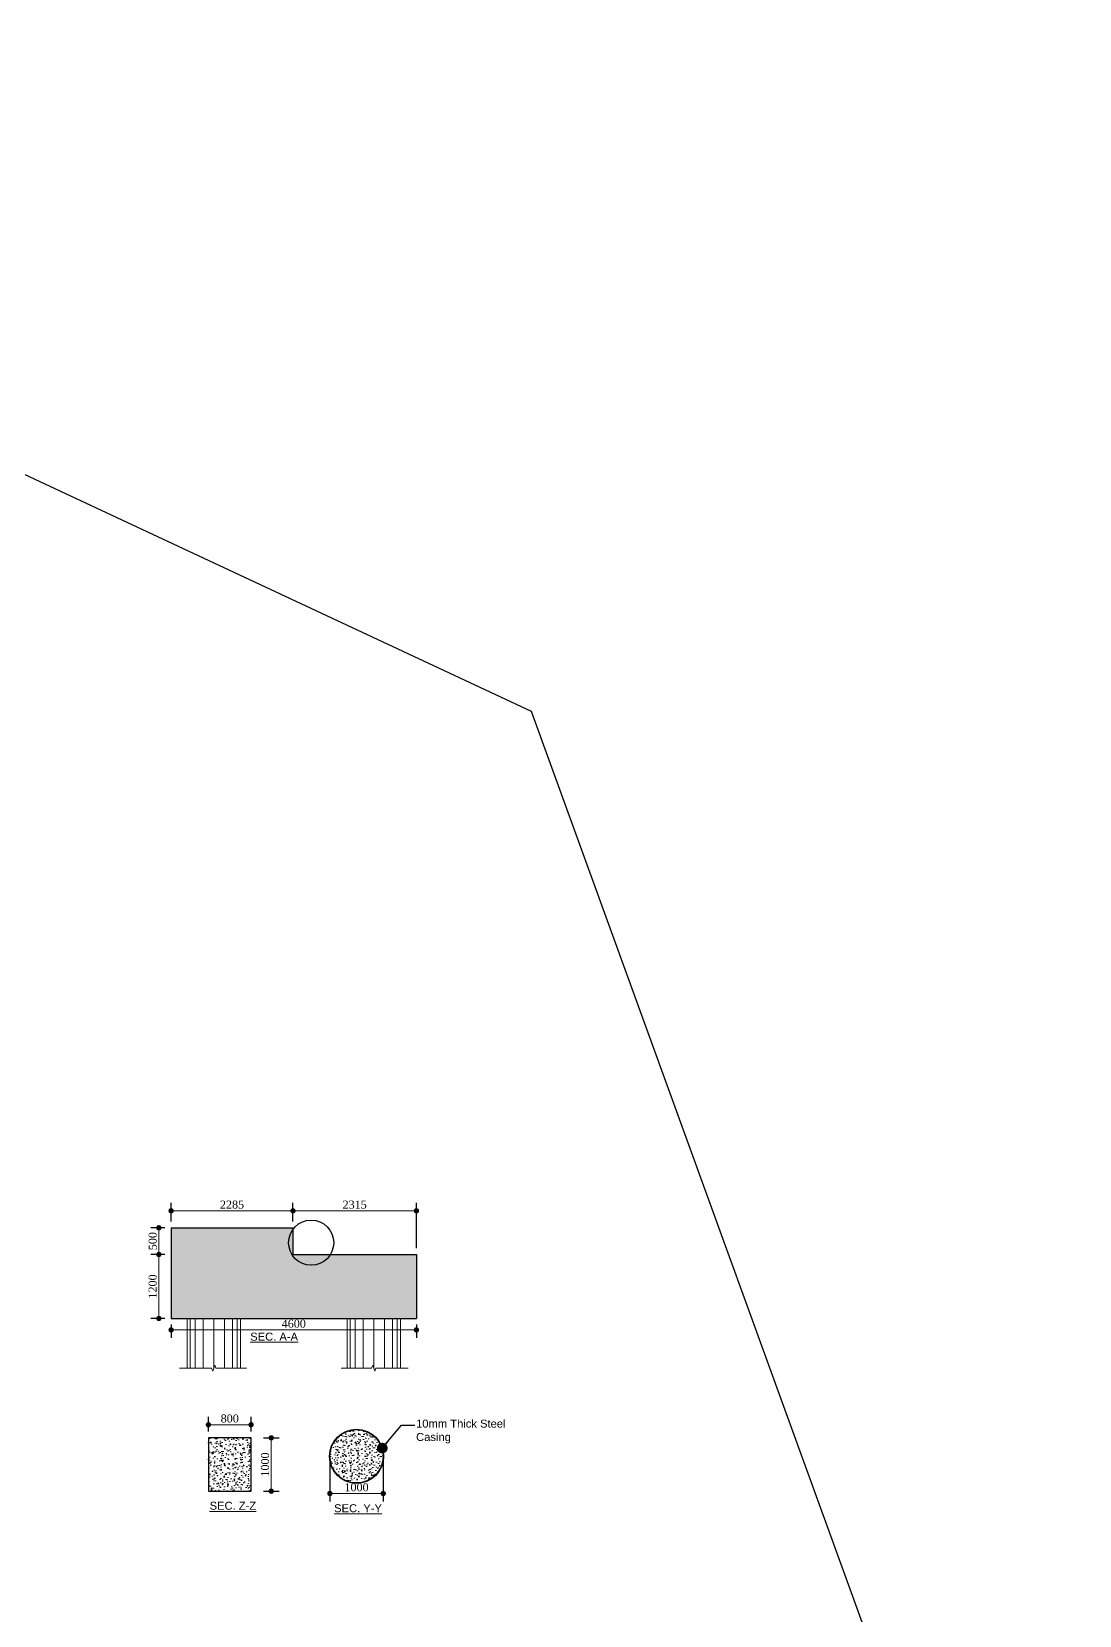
# Model space of a CAD drawing. Header units: millimetres. Extents: x -684453 to 35267, y -286696 to 273430.
# Drawn here: x -625515 to -605869, y 121972 to 151662 of the extents above; entities that cross this region are included whole.
import ezdxf

# ---------------------------------------------------------------- set-up
doc = ezdxf.new("R2010")
doc.units = ezdxf.units.MM
doc.header["$PDMODE"] = 2
doc.layers.get('Defpoints').update_dxf_attribs({"lineweight": 13})
for name, color, linetype, lineweight in [('Abutment W Line', 30, 'Continuous', 18), ('Dimision', 4, 'Continuous', 9), ('hatch', 65, 'Continuous', 9), ('Hatching', 65, 'Continuous', 15), ('Pile', 11, 'Continuous', 15), ('Pire Line', 11, 'Continuous', 25), ('Text', 7, 'Continuous', 15)]:
    doc.layers.add(name, color=color, linetype=linetype, lineweight=lineweight)
doc.styles.add('ROMANS', font='arial.ttf', dxfattribs={"height": 200})
doc.styles.get("Standard").update_dxf_attribs({"font": 'times.ttf'})
doc.linetypes.add('BATTING', pattern='A,0.00254,-2.54,[134,ltypeshp.shx,S=2.54,R=0,X=-2.54,Y=0],-5.08,[134,ltypeshp.shx,S=2.54,R=180,X=2.54,Y=0],-2.54', length=10.16254)
doc.dimstyles.new('ISO-25', dxfattribs={"dimtxt": 175, "dimasz": 100, "dimexe": 65, "dimexo": 115.625, "dimgap": 40, "dimtad": 1, "dimtoh": 1, "dimdec": 0, "dimtxsty": 'Standard', "dimblk": 'DOT', "dimcen": 300, "dimclrd": 256, "dimclre": 256, "dimclrt": 256, "dimadec": 0, "dimazin": 0, "dimtfac": 1, "dimtdec": 0, "dimtix": 1, "dimtmove": 0, "dimatfit": 3, "dimldrblk": 'DOT', "dimfxl": 75, "dimlwd": -1, "dimarcsym": 0})

# ---------------------------------------------------------------- blocks, each defined once
blk = doc.blocks.new('_Dot')
at = {"color": 0, "linetype": 'ByBlock', "lineweight": -2}
blk.add_line((-0.5, 0), (-1, 0), dxfattribs=at)
at = {"color": 0, "linetype": 'ByBlock', "const_width": 0.5}
blk.add_lwpolyline([(-0.25, 0, 1), (0.25, 0, 1)], format="xyb", close=True, dxfattribs=at)
blk = doc.blocks.new('*D448')
at = {"layer": 'Defpoints', "color": 0, "ltscale": 3, "transparency": 16777216}
for p in [(-621285, 125300), (-621285, 124300), (-621023, 124300)]:
    blk.add_point(p, dxfattribs=at)
at = {"layer": 'Dimision', "color": 1, "lineweight": -2, "ltscale": 3, "transparency": 16777216}
for p, q in [((-621169, 125300), (-620873, 125300)), ((-621169, 124300), (-620873, 124300))]:
    blk.add_line(p, q, dxfattribs=at)
at = {"layer": 'Dimision', "ltscale": 3, "transparency": 16777216}
blk.add_line((-621023, 125200), (-621023, 124400), dxfattribs=at)
at = {"layer": 'Dimision', "ltscale": 3, "transparency": 16777216, "xscale": 100, "yscale": 100, "zscale": 100}
for p, rotation in [((-621023, 125300), 90), ((-621023, 124300), 270)]:
    blk.add_blockref('_Dot', p, dxfattribs=dict(at, rotation=rotation))
at = {"layer": 'Dimision', "ltscale": 3, "transparency": 16777216, "insert": (-621139, 124800), "char_height": 150, "attachment_point": 5, "rotation": 90}
blk.add_mtext('1000', dxfattribs=at)
blk = doc.blocks.new('*D544')
at = {"layer": 'Defpoints', "color": 0, "ltscale": 3, "transparency": 16777216}
for p in [(-622201, 125546), (-622201, 125300), (-621401, 125300)]:
    blk.add_point(p, dxfattribs=at)
at = {"layer": 'Dimision', "color": 1, "lineweight": -2, "ltscale": 3, "transparency": 16777216}
for p, q in [((-622201, 125416), (-622201, 125696)), ((-621401, 125416), (-621401, 125696))]:
    blk.add_line(p, q, dxfattribs=at)
at = {"layer": 'Dimision', "ltscale": 3, "transparency": 16777216}
blk.add_line((-621501, 125546), (-622101, 125546), dxfattribs=at)
at = {"layer": 'Dimision', "ltscale": 3, "transparency": 16777216, "xscale": 100, "yscale": 100, "zscale": 100, "rotation": 180}
blk.add_blockref('_Dot', (-622201, 125546), dxfattribs=at)
at = {"layer": 'Dimision', "ltscale": 3, "transparency": 16777216, "xscale": 100, "yscale": 100, "zscale": 100}
blk.add_blockref('_Dot', (-621401, 125546), dxfattribs=at)
at = {"layer": 'Dimision', "ltscale": 3, "transparency": 16777216, "insert": (-621801, 125662), "char_height": 150, "attachment_point": 5}
blk.add_mtext('800', dxfattribs=at)
blk = doc.blocks.new('*D481')
at = {"layer": 'Defpoints', "color": 0, "ltscale": 3, "transparency": 16777216}
for p in [(-619923, 124954), (-618923, 124954), (-619923, 124256)]:
    blk.add_point(p, dxfattribs=at)
at = {"layer": 'Dimision', "color": 1, "lineweight": -2, "ltscale": 3, "transparency": 16777216}
for p, q in [((-619923, 124838), (-619923, 124106)), ((-618923, 124838), (-618923, 124106))]:
    blk.add_line(p, q, dxfattribs=at)
at = {"layer": 'Dimision', "ltscale": 3, "transparency": 16777216}
blk.add_line((-619023, 124256), (-619823, 124256), dxfattribs=at)
at = {"layer": 'Dimision', "ltscale": 3, "transparency": 16777216, "xscale": 100, "yscale": 100, "zscale": 100, "rotation": 180}
blk.add_blockref('_Dot', (-619923, 124256), dxfattribs=at)
at = {"layer": 'Dimision', "ltscale": 3, "transparency": 16777216, "xscale": 100, "yscale": 100, "zscale": 100}
blk.add_blockref('_Dot', (-618923, 124256), dxfattribs=at)
at = {"layer": 'Dimision', "ltscale": 3, "transparency": 16777216, "insert": (-619423, 124373), "char_height": 150, "attachment_point": 5}
blk.add_mtext('1000', dxfattribs=at)
blk = doc.blocks.new('*D557')
at = {"layer": 'Defpoints', "color": 0, "ltscale": 3, "transparency": 16777216}
for p in [(-620615, 129556), (-622900, 129238), (-620615, 129238)]:
    blk.add_point(p, dxfattribs=at)
at = {"layer": 'Dimision', "color": 1, "lineweight": -2, "ltscale": 3, "transparency": 16777216}
for p, q in [((-622900, 129354), (-622900, 129706)), ((-620615, 129354), (-620615, 129706))]:
    blk.add_line(p, q, dxfattribs=at)
at = {"layer": 'Dimision', "ltscale": 3, "transparency": 16777216}
blk.add_line((-622800, 129556), (-620715, 129556), dxfattribs=at)
at = {"layer": 'Dimision', "ltscale": 3, "transparency": 16777216, "xscale": 100, "yscale": 100, "zscale": 100, "rotation": 180}
blk.add_blockref('_Dot', (-622900, 129556), dxfattribs=at)
at = {"layer": 'Dimision', "ltscale": 3, "transparency": 16777216, "xscale": 100, "yscale": 100, "zscale": 100}
blk.add_blockref('_Dot', (-620615, 129556), dxfattribs=at)
at = {"layer": 'Dimision', "ltscale": 3, "transparency": 16777216, "insert": (-621758, 129672), "char_height": 150, "attachment_point": 5}
blk.add_mtext('2285', dxfattribs=at)
blk = doc.blocks.new('*D558')
at = {"layer": 'Defpoints', "color": 0, "ltscale": 3, "transparency": 16777216}
for p in [(-618300, 129556), (-620615, 129238), (-618300, 128738)]:
    blk.add_point(p, dxfattribs=at)
at = {"layer": 'Dimision', "color": 1, "lineweight": -2, "ltscale": 3, "transparency": 16777216}
for p, q in [((-620615, 129354), (-620615, 129706)), ((-618300, 128854), (-618300, 129706))]:
    blk.add_line(p, q, dxfattribs=at)
at = {"layer": 'Dimision', "ltscale": 3, "transparency": 16777216}
blk.add_line((-620515, 129556), (-618400, 129556), dxfattribs=at)
at = {"layer": 'Dimision', "ltscale": 3, "transparency": 16777216, "xscale": 100, "yscale": 100, "zscale": 100, "rotation": 180}
blk.add_blockref('_Dot', (-620615, 129556), dxfattribs=at)
at = {"layer": 'Dimision', "ltscale": 3, "transparency": 16777216, "xscale": 100, "yscale": 100, "zscale": 100}
blk.add_blockref('_Dot', (-618300, 129556), dxfattribs=at)
at = {"layer": 'Dimision', "ltscale": 3, "transparency": 16777216, "insert": (-619458, 129672), "char_height": 150, "attachment_point": 5}
blk.add_mtext('2315', dxfattribs=at)
blk = doc.blocks.new('*D559')
at = {"layer": 'Defpoints', "color": 0, "ltscale": 3, "transparency": 16777216}
for p in [(-622900, 129238), (-623130, 128738), (-622900, 128738)]:
    blk.add_point(p, dxfattribs=at)
at = {"layer": 'Dimision', "color": 1, "lineweight": -2, "ltscale": 3, "transparency": 16777216}
for p, q in [((-623016, 129238), (-623280, 129238)), ((-623016, 128738), (-623280, 128738))]:
    blk.add_line(p, q, dxfattribs=at)
at = {"layer": 'Dimision', "ltscale": 3, "transparency": 16777216}
blk.add_line((-623130, 129138), (-623130, 128838), dxfattribs=at)
at = {"layer": 'Dimision', "ltscale": 3, "transparency": 16777216, "xscale": 100, "yscale": 100, "zscale": 100}
for p, rotation in [((-623130, 129238), 90), ((-623130, 128738), 270)]:
    blk.add_blockref('_Dot', p, dxfattribs=dict(at, rotation=rotation))
at = {"layer": 'Dimision', "ltscale": 3, "transparency": 16777216, "insert": (-623246, 128988), "char_height": 150, "attachment_point": 5, "rotation": 90}
blk.add_mtext('500', dxfattribs=at)
blk = doc.blocks.new('*D560')
at = {"layer": 'Defpoints', "color": 0, "ltscale": 0.25, "transparency": 16777216}
for p in [(-622900, 128738), (-623130, 127538), (-622900, 127538)]:
    blk.add_point(p, dxfattribs=at)
at = {"layer": 'Dimision', "color": 1, "lineweight": -2, "ltscale": 0.25, "transparency": 16777216}
for p, q in [((-623016, 128738), (-623280, 128738)), ((-623016, 127538), (-623280, 127538))]:
    blk.add_line(p, q, dxfattribs=at)
at = {"layer": 'Dimision', "ltscale": 0.25, "transparency": 16777216}
blk.add_line((-623130, 128638), (-623130, 127638), dxfattribs=at)
at = {"layer": 'Dimision', "ltscale": 0.25, "transparency": 16777216, "xscale": 100, "yscale": 100, "zscale": 100}
for p, rotation in [((-623130, 128738), 90), ((-623130, 127538), 270)]:
    blk.add_blockref('_Dot', p, dxfattribs=dict(at, rotation=rotation))
at = {"layer": 'Dimision', "ltscale": 0.25, "transparency": 16777216, "insert": (-623246, 128138), "char_height": 150, "attachment_point": 5, "rotation": 90}
blk.add_mtext('1200', dxfattribs=at)
blk = doc.blocks.new('*D561')
at = {"layer": 'Defpoints', "color": 0, "ltscale": 0.25, "transparency": 16777216}
for p in [(-622900, 127538), (-618300, 127538), (-618300, 127323)]:
    blk.add_point(p, dxfattribs=at)
at = {"layer": 'Dimision', "color": 1, "lineweight": -2, "ltscale": 0.25, "transparency": 16777216}
for p, q in [((-622900, 127423), (-622900, 127173)), ((-618300, 127423), (-618300, 127173))]:
    blk.add_line(p, q, dxfattribs=at)
at = {"layer": 'Dimision', "ltscale": 0.25, "transparency": 16777216}
blk.add_line((-622800, 127323), (-618400, 127323), dxfattribs=at)
at = {"layer": 'Dimision', "ltscale": 0.25, "transparency": 16777216, "xscale": 100, "yscale": 100, "zscale": 100, "rotation": 180}
blk.add_blockref('_Dot', (-622900, 127323), dxfattribs=at)
at = {"layer": 'Dimision', "ltscale": 0.25, "transparency": 16777216, "xscale": 100, "yscale": 100, "zscale": 100}
blk.add_blockref('_Dot', (-618300, 127323), dxfattribs=at)
at = {"layer": 'Dimision', "ltscale": 0.25, "transparency": 16777216, "insert": (-620600, 127440), "char_height": 150, "attachment_point": 5}
blk.add_mtext('4600', dxfattribs=at)

msp = doc.modelspace()

# ---------------------------------------------------------------- hatches: boundary and pattern name
at = {"layer": 'Hatching', "ltscale": 0.25}
h = msp.add_hatch(dxfattribs=at)
h.set_pattern_fill('AR-CONC', color=256, style=0)
h.set_pattern_definition([(50, (-268313.21, 8776.77), (182.18467, -15.939086), [19.05, -209.55]), (355, (-268313.21, 8776.77), (-35.24342, 191.056845), [15.24, -167.64058]), (100.451445, (-268298.03, 8775.44), (146.94125, 175.11775), [16.19001, -178.090245]), (46.1842, (-268313.21, 8827.57), (271.07904, -42.04233), [28.575, -314.325]), (96.63556, (-268290.63, 8824.07), (237.40413, 247.42612), [24.28502, -267.1356]), (351.18415, (-268313.21, 8827.57), (237.40413, 247.42612), [22.85997, -251.45973]), (21, (-268287.81, 8814.87), (151.61439, -102.2652), [19.05, -209.55]), (326, (-268287.81, 8814.87), (61.80203, 184.18797), [15.24, -167.64]), (71.451445, (-268275.18, 8806.35), (213.41642, 81.92277), [16.19001, -178.08994]), (37.5, (-268313.215, 8776.77), (3.088603, 84.555039), [0, -165.608, 0, -170.18, 0, -168.275]), (7.5, (-268313.215, 8776.77), (66.819663, 100.180575), [0, -97.028, 0, -161.798, 0, -64.135]), (327.5, (-268369.86, 8776.77), (135.590595, -5.728744), [0, -63.5, 0, -198.12, 0, -262.89]), (317.5, (-268395.26, 8776.77), (148.12918, 25.42649), [0, -82.55, 0, -131.572, 0, -186.69])])
h.paths.add_polyline_path([(-622900.3, 129238.1), (-622900.3, 127538.1), (-618300.3, 127538.1), (-618300.3, 128738.1), (-620615.3, 128738.1), (-620615.3, 129238.1)])
at = {"layer": 'Hatching', "ltscale": 5}
h = msp.add_hatch(dxfattribs=at)
h.set_pattern_fill('AR-CONC', color=256, style=0)
h.set_pattern_definition([(50, (-271769.34, 0), (182.18467, -15.939086), [19.05, -209.55]), (355, (-271769.34, 0), (-35.24283, 191.05664), [15.24, -167.64]), (100.451, (-271754.16, -1.33), (146.9425, 175.11669), [16.19, -178.09]), (46.1842, (-271769.34, 50.8), (271.07904, -42.04233), [28.575, -314.325]), (96.6356, (-271746.75, 47.3), (237.40423, 247.42556), [24.285, -267.135]), (351.184, (-271769.34, 50.8), (237.4046, 247.42512), [22.86, -251.46]), (21, (-271743.94, 38.1), (151.61488, -102.26552), [19.05, -209.55]), (326, (-271743.94, 38.1), (61.80203, 184.18797), [15.24, -167.64]), (71.4514, (-271731.3, 29.58), (213.41649, 81.92286), [16.19, -178.09]), (37.5, (-271769.34, 0), (3.088603, 84.555039), [0, -165.608, 0, -170.18, 0, -168.275]), (7.5, (-271769.34, 0), (66.819663, 100.180575), [0, -97.028, 0, -161.798, 0, -64.135]), (327.5, (-271825.98, 0), (135.590595, -5.728744), [0, -63.5, 0, -198.12, 0, -262.89]), (317.5, (-271851.38, 0), (148.12918, 25.42649), [0, -82.55, 0, -131.572, 0, -186.69])])
h.paths.add_polyline_path([(-621400.7, 125300.1), (-622200.7, 125300.1), (-622200.7, 124300.1), (-621400.7, 124300.1)])
at = {"layer": 'Hatching', "ltscale": 0.25}
h = msp.add_hatch(dxfattribs=at)
h.set_pattern_fill('AR-CONC', color=256, style=0)
h.set_pattern_definition([(50, (-273846.91, 774.75), (182.18467, -15.939086), [19.05, -209.55]), (355, (-273846.91, 774.75), (-35.24342, 191.05685), [15.24, -167.64058]), (100.451445, (-273831.73, 773.42), (146.94125, 175.11775), [16.19001, -178.09024]), (46.1842, (-273846.91, 825.55), (271.07904, -42.04233), [28.575, -314.325]), (96.63556, (-273824.32, 822.05), (237.40413, 247.42612), [24.28502, -267.1356]), (351.18415, (-273846.9, 825.55), (237.40413, 247.42612), [22.85997, -251.45973]), (21, (-273821.51, 812.85), (151.61439, -102.2652), [19.05, -209.55]), (326, (-273821.51, 812.85), (61.80203, 184.18797), [15.24, -167.64]), (71.451445, (-273808.88, 804.33), (213.41642, 81.92277), [16.19001, -178.08994]), (37.5, (-273846.91, 774.75), (3.088603, 84.555039), [0, -165.608, 0, -170.18, 0, -168.275]), (7.5, (-273846.91, 774.75), (66.819663, 100.180575), [0, -97.028, 0, -161.798, 0, -64.135]), (327.5, (-273903.55, 774.75), (135.590595, -5.728744), [0, -63.5, 0, -198.12, 0, -262.89]), (317.5, (-273928.95, 774.75), (148.12918, 25.42649), [0, -82.55, 0, -131.572, 0, -186.69])])
edge = h.paths.add_edge_path()
edge.add_arc((-619423.3, 124953.7), 500, 0, 360)

# ---------------------------------------------------------------- linework, layer by layer
at = {"ltscale": 0.25}
msp.add_circle((-620274.2, 128958), 423.5, dxfattribs=at)
at = {"layer": 'Abutment W Line'}
for points in [[(-621486.4, 126607), (-622059.8, 126607), (-622080.1, 126662.7), (-622120.6, 126551.4), (-622140.8, 126607), (-622744.9, 126607)], [(-619714.2, 126607), (-619140.8, 126607), (-619120.6, 126662.7), (-619080.1, 126551.4), (-619059.8, 126607), (-618455.7, 126607)]]:
    msp.add_lwpolyline(points, dxfattribs=at)
at = {"layer": 'hatch', "ltscale": 3}
for p, q in [((-622540.7, 126607), (-622540.7, 127538.1)), ((-622450.3, 126607), (-622450.3, 127538.1)), ((-622450.3, 126607), (-622450.3, 127538.1)), ((-622300.3, 126607), (-622300.3, 127538.1)), ((-622100.3, 126607), (-622100.3, 127538.1)), ((-622100.3, 126607), (-622100.3, 127538.1)), ((-622100.3, 126607), (-622100.3, 127538.1)), ((-622100.3, 126607), (-622100.3, 127538.1)), ((-621900.3, 126607), (-621900.3, 127538.1)), ((-621750.3, 126607), (-621750.3, 127538.1)), ((-621750.3, 126607), (-621750.3, 127538.1)), ((-621659.9, 126607), (-621659.9, 127538.1)), ((-619540.7, 126607), (-619540.7, 127538.1)), ((-619450.3, 126607), (-619450.3, 127538.1)), ((-619450.3, 126607), (-619450.3, 127538.1)), ((-619300.3, 126607), (-619300.3, 127538.1)), ((-619100.3, 126607), (-619100.3, 127538.1)), ((-619100.3, 126607), (-619100.3, 127538.1)), ((-619100.3, 126607), (-619100.3, 127538.1)), ((-619100.3, 126607), (-619100.3, 127538.1)), ((-618900.3, 126607), (-618900.3, 127538.1)), ((-618750.3, 126607), (-618750.3, 127538.1)), ((-618750.3, 126607), (-618750.3, 127538.1)), ((-618659.9, 126607), (-618659.9, 127538.1))]:
    msp.add_line(p, q, dxfattribs=at)
at = {"layer": 'Pile', "ltscale": 3}
for points in [[(-622600.3, 127538.1), (-622600.3, 126607)], [(-621600.3, 127538.1), (-621600.3, 126607)], [(-619600.3, 127538.1), (-619600.3, 126607)], [(-618600.3, 127538.1), (-618600.3, 126607)]]:
    msp.add_lwpolyline(points, dxfattribs=at)
at = {"layer": 'Pire Line', "ltscale": 3}
for p, q in [((-622900.3, 129238.1), (-620615.3, 129238.1)), ((-622900.3, 129238.1), (-622900.3, 127538.1)), ((-620615.3, 129238.1), (-620615.3, 128738.1)), ((-620615.3, 128738.1), (-618300.3, 128738.1)), ((-618300.3, 128738.1), (-618300.3, 127538.1)), ((-622900.3, 127538.1), (-618300.3, 127538.1))]:
    msp.add_line(p, q, dxfattribs=at)
at = {"layer": 'Pire Line', "color": 2, "linetype": 'BATTING', "ltscale": 150}
msp.add_lwpolyline([(-618613.3, 83351.1), (-605869.3, 110622.7), (-616141.8, 138918), (-643413.4, 151662.1), (-671708.8, 141389.5), (-684452.8, 114117.9), (-674180.3, 85822.6), (-646908.7, 73078.5)], close=True, dxfattribs=at)
at = {"layer": 'Pire Line', "ltscale": 3}
msp.add_lwpolyline([(-622200.7, 125300.1), (-622200.7, 124300.1), (-621400.7, 124300.1), (-621400.7, 125300.1)], close=True, dxfattribs=at)
for radius in [507.5, 505, 502.5, 500]:
    msp.add_circle((-619423.3, 124953.7), radius, dxfattribs=at)

# ---------------------------------------------------------------- texts
at = {"layer": 'Text', "style": 'ROMANS'}
for s, p in [('%%USEC. A-A', (-621416.7, 127121.9)), ('%%USEC. Z-Z', (-622178, 123952.1)), ('%%USEC. Y-Y', (-619843.6, 123905.1))]:
    msp.add_text(s, height=150, dxfattribs=at).set_placement(p)
at = {"layer": 'Text', "insert": (-618306.3, 125641.4), "char_height": 150, "width": 1811.009, "attachment_point": 1, "style": 'ROMANS'}
msp.add_mtext('10mm Thick Steel Casing', dxfattribs=at)

# ---------------------------------------------------------------- dimensions: what is measured, and where the dimension line sits
at = {"layer": 'Dimision', "ltscale": 3}
for base, p1, p2, picture, middle in [((-620615.3, 129555.7), (-622900.3, 129238.1), (-620615.3, 129238.1), '*D557', (-621757.8, 129672)), ((-618300.3, 129555.7), (-620615.3, 129238.1), (-618300.3, 128738.1), '*D558', (-619457.8, 129672)), ((-622200.7, 125546.2), (-621400.7, 125300.1), (-622200.7, 125300.1), '*D544', (-621800.7, 125662.5)), ((-619923.3, 124256.2), (-618923.3, 124953.7), (-619923.3, 124953.7), '*D481', (-619423.3, 124372.5))]:
    dim = msp.add_linear_dim(base=base, p1=p1, p2=p2, dimstyle='ISO-25', override={"dimtxt": 150, "dimexe": 150, "dimclre": 1}, dxfattribs=at)
    dim.commit()
    dim.dimension.update_dxf_attribs({"geometry": picture, "text_midpoint": middle})
for base, p1, p2, picture, middle in [((-623130.2, 128738.1), (-622900.3, 129238.1), (-622900.3, 128738.1), '*D559', (-623246.5, 128988.1)), ((-621022.9, 124300.1), (-621285.1, 125300.1), (-621285.1, 124300.1), '*D448', (-621139.2, 124800.1))]:
    dim = msp.add_linear_dim(base=base, p1=p1, p2=p2, angle=90, dimstyle='ISO-25', override={"dimtxt": 150, "dimexe": 150, "dimclre": 1}, dxfattribs=at)
    dim.commit()
    dim.dimension.update_dxf_attribs({"geometry": picture, "text_midpoint": middle})
at = {"layer": 'Dimision', "ltscale": 0.25}
dim = msp.add_linear_dim(base=(-623130.2, 127538.1), p1=(-622900.3, 128738.1), p2=(-622900.3, 127538.1), angle=90, dimstyle='ISO-25', override={"dimtxt": 150, "dimexe": 150, "dimclre": 1, "dimtmove": 1}, dxfattribs=at)
dim.commit()
dim.dimension.update_dxf_attribs({"geometry": '*D560', "text_midpoint": (-623246.5, 128138.1)})
dim = msp.add_linear_dim(base=(-618300.3, 127323.3), p1=(-622900.3, 127538.1), p2=(-618300.3, 127538.1), dimstyle='ISO-25', override={"dimtxt": 150, "dimexe": 150, "dimclre": 1, "dimtmove": 1}, dxfattribs=at)
dim.commit()
dim.dimension.update_dxf_attribs({"geometry": '*D561', "text_midpoint": (-620600.3, 127439.6)})

# ---------------------------------------------------------------- leaders
at = {"layer": 'Pire Line', "ltscale": 3}
msp.add_leader([(-618940.1, 125107), (-618578.6, 125540.5), (-618328.9, 125540.5)], dimstyle='ISO-25', override={"dimasz": 200, "dimgap": 40, "dimtad": 0, "dimfxl": 35, "dimfxlon": 1, "dimarcsym": 2}, dxfattribs=at)

doc.saveas('drawing.dxf')
